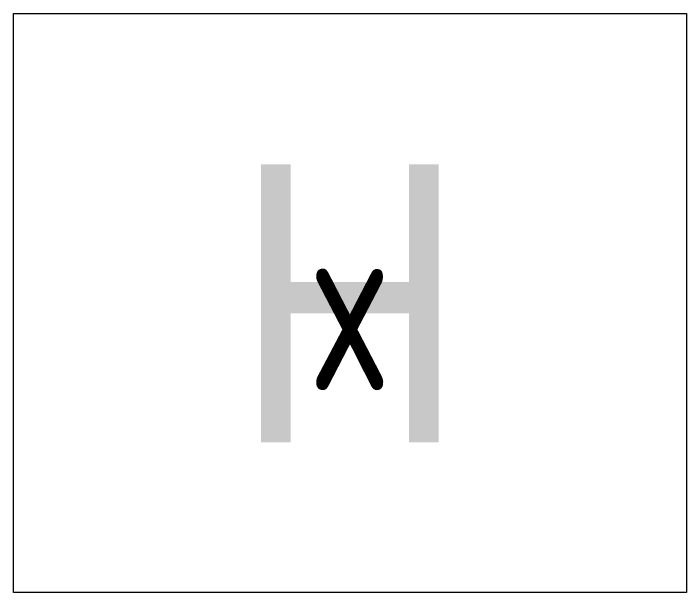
# Model space of a CAD drawing. Header units: metres. Extents: x -162 to 83385, y -62392 to -1971.
# Drawn here: x 42005.9 to 42199.7, y -22213.6 to -22046.9 of the extents above; entities that cross this region are included whole.
import ezdxf
from ezdxf.enums import TextEntityAlignment as Align

# ---------------------------------------------------------------- set-up
doc = ezdxf.new("R2010")
doc.units = ezdxf.units.M
doc.header["$LTSCALE"] = 0.5
for name, color, linetype, lineweight in [('ELIN_Attribut_01_Produkt_ID', 7, 'Continuous', 0), ('ELIN_Attribut_02_Stromkreis', 7, 'Continuous', 0), ('ELIN_Attribut_03_Verteilerbereich', 7, 'Continuous', 0), ('ELIN_Attribut_04_Montagehoehe', 7, 'Continuous', 0), ('ELIN_Attribut_05_Montageart', 7, 'Continuous', 0), ('ELIN_Attribut_06_Tuernummer', 7, 'Continuous', 0), ('ELIN_Attribut_07_Bemerkung', 7, 'Continuous', 0), ('ELIN_Attribut_08_Adresse', 7, 'Continuous', 0), ('ELIN_Attribut_10_AKZ1', 7, 'Continuous', 0), ('ELIN_Attribut_11_AKZ2', 7, 'Continuous', 0), ('ELIN_Attribut_12_Sonstiges1', 7, 'Continuous', 0), ('ELIN_Attribut_13_Sonstiges2', 7, 'Continuous', 0), ('ELIN_Attribut_14_Bauteil', 7, 'Continuous', 0), ('ELIN_Attribut_15_Ebene', 7, 'Continuous', 0), ('ELIN_Attribut_16_Raumnummer', 7, 'Continuous', 0), ('ELIN_Attribut_17_Raumname', 7, 'Continuous', 0), ('ELIN_Attribut_18_Montageabschnitt', 7, 'Continuous', 0), ('ELIN_Attribut_Basispunkt', 2, 'Continuous', 0), ('ELIN_Attribute_GEMOS', 11, 'Continuous', 0), ('ELIN_SWS_WA_SI Lichtruf', 6, 'Continuous', 0)]:
    doc.layers.add(name, color=color, linetype=linetype, lineweight=lineweight)
doc.layers.get('0').off()
doc.styles.add('ARIAL_N', font='ARIALN.TTF')
doc.styles.add('ELIN_Attribute', font='isocp.shx', dxfattribs={"width": 0.8})

# ---------------------------------------------------------------- blocks, each defined once
blk = doc.blocks.new('ELIN_SWS_HERZALARM')
at = {"color": 0}
for p, q in [((-96.81, -83.25), (-96.81, 83.42)), ((-96.81, 83.42), (96.99, 83.42)), ((96.99, 83.42), (96.99, -83.25)), ((96.99, -83.25), (-96.81, -83.25))]:
    blk.add_line(p, q, dxfattribs=at)
at = {"color": 0, "style": 'ARIAL_N'}
blk.add_text('H', height=80, dxfattribs=at).set_placement((0, 0), align=Align.MIDDLE_CENTER)
at = {"layer": 'ELIN_Attribut_01_Produkt_ID', "style": 'ELIN_Attribute', "width": 0.8, "flags": 8}
blk.add_attdef('01_PRODUKT_ID', text='', height=150, dxfattribs=at).set_placement((0, -169.49, 0), align=Align.TOP_CENTER)
at = {"layer": 'ELIN_Attribut_02_Stromkreis', "style": 'ELIN_Attribute', "width": 0.8, "flags": 8}
blk.add_attdef('02_STROMKREIS', text='', height=150, dxfattribs=at).set_placement((0, 150, 0), align=Align.CENTER)
at = {"layer": 'ELIN_Attribut_03_Verteilerbereich', "style": 'ELIN_Attribute', "width": 0.8, "flags": 8}
blk.add_attdef('03_VERTEILERBEREICH', (198.44, -672.69, 0), '', height=125, dxfattribs=at)
at = {"layer": 'ELIN_Attribut_04_Montagehoehe', "style": 'ELIN_Attribute', "width": 0.8, "flags": 8}
blk.add_attdef('04_MONTAGEHOEHE', text='', height=125, dxfattribs=at).set_placement((-424.46, -54.68, 0), align=Align.RIGHT)
at = {"layer": 'ELIN_Attribut_05_Montageart', "style": 'ELIN_Attribute', "width": 0.8, "flags": 8}
blk.add_attdef('05_MONTAGEART', (400.34, -54.68, 0), '', height=125, dxfattribs=at)
at = {"layer": 'ELIN_Attribut_06_Tuernummer', "style": 'ELIN_Attribute', "width": 0.8, "flags": 8}
blk.add_attdef('06_TUERNUMMER', text='', height=125, dxfattribs=at).set_placement((-424.86, -254.68, 0), align=Align.RIGHT)
at = {"layer": 'ELIN_Attribut_07_Bemerkung', "style": 'ELIN_Attribute', "width": 0.8, "flags": 8}
blk.add_attdef('07_BEMERKUNG', (198.44, -844.55, 0), '', height=125, dxfattribs=at)
at = {"layer": 'ELIN_Attribut_08_Adresse', "style": 'ELIN_Attribute', "width": 0.8, "flags": 8}
blk.add_attdef('08_ADRESSE', (198.44, -1100.61, 0), '', height=125, dxfattribs=at)
at = {"layer": 'ELIN_Attribut_10_AKZ1', "style": 'ELIN_Attribute', "width": 0.8, "flags": 8}
blk.add_attdef('10_AKZ1', (195.77, -1466.65, 0), '', height=125, dxfattribs=at)
at = {"layer": 'ELIN_Attribut_11_AKZ2', "style": 'ELIN_Attribute', "width": 0.8, "flags": 8}
blk.add_attdef('11_AKZ2', (195.77, -1622.95, 0), '', height=125, dxfattribs=at)
at = {"layer": 'ELIN_Attribut_12_Sonstiges1', "style": 'ELIN_Attribute', "width": 0.8, "flags": 8}
blk.add_attdef('12_SONSTIGES1', (198.44, -2000.72, 0), '', height=125, dxfattribs=at)
at = {"layer": 'ELIN_Attribut_13_Sonstiges2', "style": 'ELIN_Attribute', "width": 0.8, "flags": 8}
blk.add_attdef('13_SONSTIGES2', (198.44, -2151.56, 0), '', height=125, dxfattribs=at)
at = {"layer": 'ELIN_Attribut_14_Bauteil', "style": 'ELIN_Attribute', "width": 0.8, "flags": 8}
blk.add_attdef('14_BAUTEIL', (198.44, -2971.09, 0), '', height=125, dxfattribs=at)
at = {"layer": 'ELIN_Attribut_15_Ebene', "style": 'ELIN_Attribute', "width": 0.8, "flags": 8}
blk.add_attdef('15_EBENE', (198.44, -3118.3, 0), '', height=125, dxfattribs=at)
at = {"layer": 'ELIN_Attribut_16_Raumnummer', "style": 'ELIN_Attribute', "width": 0.8, "flags": 8}
blk.add_attdef('16_RAUMNUMMER', (198.44, -3312.62, 0), '', height=125, dxfattribs=at)
at = {"layer": 'ELIN_Attribut_17_Raumname', "style": 'ELIN_Attribute', "width": 0.8, "flags": 8}
blk.add_attdef('17_RAUMNAME', (198.44, -3469.12, 0), '', height=125, dxfattribs=at)
at = {"layer": 'ELIN_Attribut_18_Montageabschnitt', "style": 'ELIN_Attribute', "width": 0.8, "flags": 8}
blk.add_attdef('18_MONTAGEABSCHNITT', (198.44, -3670.07, 0), '', height=125, dxfattribs=at)
at = {"layer": 'ELIN_Attribut_Basispunkt', "style": 'ELIN_Attribute', "width": 0.8, "flags": 8}
blk.add_attdef('Basispunkt', text='', height=50, dxfattribs=at).set_placement((0, 0), align=Align.MIDDLE)
at = {"layer": 'ELIN_Attribute_GEMOS', "style": 'ELIN_Attribute', "width": 0.6, "flags": 8}
for tag, p in [('G01_PRO02ID', (1620.46, 183.63)), ('G02_BEZEICHNUNG', (1620.46, -14.62, 0)), ('G03_DESCRIPTION', (1620.46, -204.4, 0)), ('G04_GEMOS-SYMBOL', (1623.81, -404.4, 0)), ('G05_GEMOS-TYP', (1623.81, -604.4, 0)), ('G06_ORTSKENNUNG', (1620.46, -804.4, 0)), ('G08_FREI1', (1620.46, -1004.4, 0)), ('G08_FREI2', (1620.46, -1204.4, 0))]:
    blk.add_attdef(tag, p, '', height=125, dxfattribs=at)

msp = doc.modelspace()

# ---------------------------------------------------------------- block references
at = {"layer": 'ELIN_SWS_WA_SI Lichtruf', "lineweight": 0}
ref = msp.add_blockref('ELIN_SWS_HERZALARM', (42102.72, -22130.33), dxfattribs=at)
ref.add_attrib('Basispunkt', 'x', dxfattribs={"layer": 'ELIN_Attribut_Basispunkt', "height": 50, "style": 'ELIN_Attribute', "width": 0.8}).set_placement((42102.72, -22130.33), align=Align.MIDDLE)

doc.saveas('drawing.dxf')
